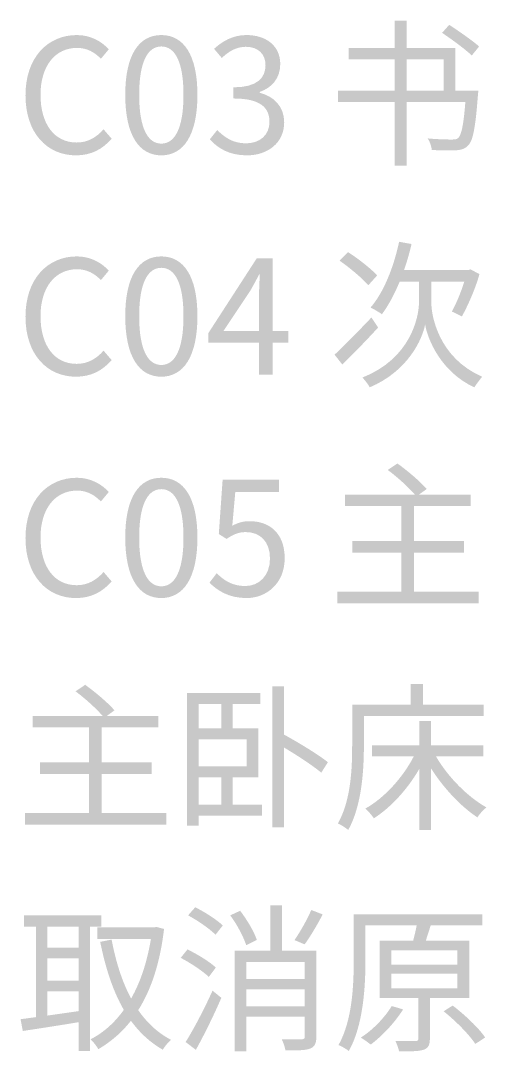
# Model space of a CAD drawing. Header units: millimetres. Extents: x -4600 to 229000, y -4300 to 19460.
# Drawn here: x 98208 to 99051, y 12572 to 14435 of the extents above; entities that cross this region are included whole.
import ezdxf

# ---------------------------------------------------------------- set-up
doc = ezdxf.new("R2010")
doc.units = ezdxf.units.MM
doc.header["$LTSCALE"] = 100
doc.layers.add('A-NOTE', color=7, linetype='Continuous', lineweight=18)

# ---------------------------------------------------------------- blocks, each defined once
blk = doc.blocks.new('A03_SHEET')
at = {"layer": 'A-NOTE'}
h = blk.add_hatch(color=256, dxfattribs=at)
edge = h.paths.add_edge_path()
edge.add_line((18801.1, 14385.5), (18801.1, 14364.6))
edge.add_line((18801.1, 14364.6), (18884.7, 14364.6))
edge.add_line((18884.7, 14364.6), (18884.7, 14308.2))
edge.add_line((18884.7, 14308.2), (18782.2, 14308.2))
edge.add_line((18782.2, 14308.2), (18782.2, 14287.5))
edge.add_line((18782.2, 14287.5), (18884.7, 14287.5))
edge.add_line((18884.7, 14287.5), (18884.7, 14172.4))
edge.add_line((18884.7, 14172.4), (18906.5, 14172.4))
edge.add_line((18906.5, 14172.4), (18906.5, 14287.5))
edge.add_line((18906.5, 14287.5), (19012.5, 14287.5))
edge.add_spline(control_points=[(19012.5, 14287.5), (19009.3, 14246), (19005.3, 14227.9), (18999.6, 14222.8), (18996.7, 14220.2), (18993.6, 14219.9), (18987.6, 14219.9), (18981, 14219.9), (18962.4, 14220.2), (18944.3, 14221.9)], knot_values=[0, 0, 0, 0, 1, 1, 1, 2, 2, 2, 3, 3, 3, 3], degree=3, periodic=0)
edge.add_spline(control_points=[(18944.3, 14221.9), (18948.3, 14215.9), (18951.2, 14207.3), (18951.8, 14201)], knot_values=[0, 0, 0, 0, 1, 1, 1, 1], degree=3, periodic=0)
edge.add_spline(control_points=[(18951.8, 14201), (18969.2, 14200.2), (18986.4, 14199.9), (18995.3, 14200.4)], knot_values=[0, 0, 0, 0, 1, 1, 1, 1], degree=3, periodic=0)
edge.add_spline(control_points=[(18995.3, 14200.4), (19005.3, 14201.3), (19011.9, 14203), (19017.7, 14209.3)], knot_values=[0, 0, 0, 0, 1, 1, 1, 1], degree=3, periodic=0)
edge.add_spline(control_points=[(19017.7, 14209.3), (19026.2, 14217.6), (19030.8, 14240.8), (19035.1, 14298.4)], knot_values=[0, 0, 0, 0, 1, 1, 1, 1], degree=3, periodic=0)
edge.add_spline(control_points=[(19035.1, 14298.4), (19035.4, 14301.6), (19036, 14308.2), (19036, 14308.2)], knot_values=[0, 0, 0, 0, 1, 1, 1, 1], degree=3, periodic=0)
edge.add_line((19036, 14308.2), (18994.2, 14308.2))
edge.add_line((18994.2, 14308.2), (18994.2, 14385.5))
edge.add_line((18994.2, 14385.5), (18906.5, 14385.5))
edge.add_line((18906.5, 14385.5), (18906.5, 14434.8))
edge.add_line((18906.5, 14434.8), (18884.7, 14434.8))
edge.add_line((18884.7, 14434.8), (18884.7, 14385.5))
edge.add_line((18884.7, 14385.5), (18801.1, 14385.5))
h.paths.add_polyline_path([(18906.5, 14308.2), (18906.5, 14364.6), (18973, 14364.6), (18973, 14308.2), (18906.5, 14308.2)], flags=0)
edge = h.paths.add_edge_path(flags=0)
edge.add_spline(control_points=[(18970.4, 14412.7), (18988.7, 14400.4), (19012.5, 14382.9), (19024.2, 14371.8)], knot_values=[0, 0, 0, 0, 1, 1, 1, 1], degree=3, periodic=0)
edge.add_line((19024.2, 14371.8), (19037.4, 14388.1))
edge.add_spline(control_points=[(19037.4, 14388.1), (19025.4, 14398.7), (19001, 14415.6), (18983.3, 14427.1)], knot_values=[0, 0, 0, 0, 1, 1, 1, 1], degree=3, periodic=0)
edge.add_line((18983.3, 14427.1), (18970.4, 14412.7))
h = blk.add_hatch(color=256, dxfattribs=at)
edge = h.paths.add_edge_path()
edge.add_spline(control_points=[(18308, 14191.3), (18335.2, 14191.3), (18355.9, 14202.2), (18372.5, 14221.4)], knot_values=[0, 0, 0, 0, 1, 1, 1, 1], degree=3, periodic=0)
edge.add_line((18372.5, 14221.4), (18357.9, 14238.3))
edge.add_spline(control_points=[(18357.9, 14238.3), (18344.4, 14223.4), (18329.2, 14214.5), (18309.2, 14214.5), (18269, 14214.5), (18243.8, 14247.7), (18243.8, 14300.7), (18243.8, 14353.1), (18270.5, 14385.5), (18310, 14385.5), (18328.1, 14385.5), (18341.8, 14377.5), (18353, 14365.8)], knot_values=[0, 0, 0, 0, 1, 1, 1, 2, 2, 2, 3, 3, 3, 4, 4, 4, 4], degree=3, periodic=0)
edge.add_line((18353, 14365.8), (18367.3, 14382.9))
edge.add_spline(control_points=[(18367.3, 14382.9), (18355.3, 14396.4), (18335.2, 14408.7), (18309.7, 14408.7), (18256.4, 14408.7), (18216.6, 14367.8), (18216.6, 14299.9), (18216.6, 14231.7), (18255.6, 14191.3), (18308, 14191.3)], knot_values=[0, 0, 0, 0, 1, 1, 1, 2, 2, 2, 3, 3, 3, 3], degree=3, periodic=0)
h = blk.add_hatch(color=256, dxfattribs=at)
edge = h.paths.add_edge_path()
edge.add_spline(control_points=[(18462.4, 14191.3), (18502.3, 14191.3), (18527.7, 14227.4), (18527.7, 14300.7), (18527.7, 14373.5), (18502.3, 14408.7), (18462.4, 14408.7), (18422.3, 14408.7), (18397.1, 14373.5), (18397.1, 14300.7), (18397.1, 14227.4), (18422.3, 14191.3), (18462.4, 14191.3)], knot_values=[0, 0, 0, 0, 1, 1, 1, 2, 2, 2, 3, 3, 3, 4, 4, 4, 4], degree=3, periodic=0)
edge = h.paths.add_edge_path(flags=0)
edge.add_spline(control_points=[(18462.4, 14212.5), (18438.6, 14212.5), (18422.3, 14239.1), (18422.3, 14300.7), (18422.3, 14362), (18438.6, 14388.1), (18462.4, 14388.1), (18486.2, 14388.1), (18502.5, 14362), (18502.5, 14300.7), (18502.5, 14239.1), (18486.2, 14212.5), (18462.4, 14212.5)], knot_values=[0, 0, 0, 0, 1, 1, 1, 2, 2, 2, 3, 3, 3, 4, 4, 4, 4], degree=3, periodic=0)
h = blk.add_hatch(color=256, dxfattribs=at)
edge = h.paths.add_edge_path()
edge.add_spline(control_points=[(18617.1, 14191.3), (18654.7, 14191.3), (18684.7, 14213.6), (18684.7, 14251.2), (18684.7, 14280.1), (18665, 14298.4), (18640.3, 14304.4)], knot_values=[0, 0, 0, 0, 1, 1, 1, 2, 2, 2, 2], degree=3, periodic=0)
edge.add_line((18640.3, 14304.4), (18640.3, 14305.9))
edge.add_spline(control_points=[(18640.3, 14305.9), (18662.7, 14313.6), (18677.6, 14330.8), (18677.6, 14356.3), (18677.6, 14389.5), (18651.8, 14408.7), (18616.3, 14408.7), (18592.2, 14408.7), (18573.6, 14398.1), (18557.8, 14383.8)], knot_values=[0, 0, 0, 0, 1, 1, 1, 2, 2, 2, 3, 3, 3, 3], degree=3, periodic=0)
edge.add_line((18557.8, 14383.8), (18571.9, 14367.2))
edge.add_spline(control_points=[(18571.9, 14367.2), (18583.9, 14379.2), (18598.5, 14387.5), (18615.4, 14387.5), (18637.5, 14387.5), (18650.9, 14374.3), (18650.9, 14354.3), (18650.9, 14331.7), (18636.3, 14314.2), (18592.8, 14314.2)], knot_values=[0, 0, 0, 0, 1, 1, 1, 2, 2, 2, 3, 3, 3, 3], degree=3, periodic=0)
edge.add_line((18592.8, 14314.2), (18592.8, 14294.1))
edge.add_spline(control_points=[(18592.8, 14294.1), (18641.5, 14294.1), (18658.1, 14277.5), (18658.1, 14252), (18658.1, 14227.9), (18640.6, 14213), (18615.4, 14213), (18591.6, 14213), (18575.9, 14224.5), (18563.6, 14237.1)], knot_values=[0, 0, 0, 0, 1, 1, 1, 2, 2, 2, 3, 3, 3, 3], degree=3, periodic=0)
edge.add_line((18563.6, 14237.1), (18550.1, 14220.2))
edge.add_spline(control_points=[(18550.1, 14220.2), (18563.8, 14205), (18584.5, 14191.3), (18617.1, 14191.3)], knot_values=[0, 0, 0, 0, 1, 1, 1, 1], degree=3, periodic=0)
h = blk.add_hatch(color=256, dxfattribs=at)
edge = h.paths.add_edge_path()
edge.add_spline(control_points=[(18892.7, 14035.1), (18882.7, 13989.2), (18865.2, 13944.3), (18840.9, 13916.2)], knot_values=[0, 0, 0, 0, 1, 1, 1, 1], degree=3, periodic=0)
edge.add_spline(control_points=[(18840.9, 13916.2), (18846.6, 13913.6), (18856.9, 13907.6), (18861.5, 13904.2)], knot_values=[0, 0, 0, 0, 1, 1, 1, 1], degree=3, periodic=0)
edge.add_spline(control_points=[(18861.5, 13904.2), (18873.5, 13920.2), (18884.1, 13940.3), (18893.6, 13962.9)], knot_values=[0, 0, 0, 0, 1, 1, 1, 1], degree=3, periodic=0)
edge.add_line((18893.6, 13962.9), (18928.6, 13962.9))
edge.add_line((18928.6, 13962.9), (18928.6, 13926.2))
edge.add_spline(control_points=[(18928.6, 13926.2), (18928.6, 13899.3), (18913.7, 13824.2), (18826.3, 13789.8)], knot_values=[0, 0, 0, 0, 1, 1, 1, 1], degree=3, periodic=0)
edge.add_spline(control_points=[(18826.3, 13789.8), (18830.3, 13785.5), (18836.9, 13777), (18839.5, 13772.1)], knot_values=[0, 0, 0, 0, 1, 1, 1, 1], degree=3, periodic=0)
edge.add_spline(control_points=[(18839.5, 13772.1), (18908.5, 13801.3), (18934.9, 13858.9), (18939.7, 13885.8)], knot_values=[0, 0, 0, 0, 1, 1, 1, 1], degree=3, periodic=0)
edge.add_spline(control_points=[(18939.7, 13885.8), (18944, 13859.2), (18968.4, 13799.6), (19028.8, 13772.1)], knot_values=[0, 0, 0, 0, 1, 1, 1, 1], degree=3, periodic=0)
edge.add_spline(control_points=[(19028.8, 13772.1), (19032, 13777.2), (19038.6, 13786.1), (19042.9, 13791.3)], knot_values=[0, 0, 0, 0, 1, 1, 1, 1], degree=3, periodic=0)
edge.add_spline(control_points=[(19042.9, 13791.3), (18964.7, 13825.1), (18950.6, 13901), (18950.9, 13926.2)], knot_values=[0, 0, 0, 0, 1, 1, 1, 1], degree=3, periodic=0)
edge.add_line((18950.9, 13926.2), (18950.9, 13962.9))
edge.add_line((18950.9, 13962.9), (19010.5, 13962.9))
edge.add_spline(control_points=[(19010.5, 13962.9), (19004.5, 13943.7), (18995.6, 13922.5), (18988.1, 13909)], knot_values=[0, 0, 0, 0, 1, 1, 1, 1], degree=3, periodic=0)
edge.add_spline(control_points=[(18988.1, 13909), (18993.3, 13907), (19001.6, 13902.4), (19006.2, 13900.1)], knot_values=[0, 0, 0, 0, 1, 1, 1, 1], degree=3, periodic=0)
edge.add_spline(control_points=[(19006.2, 13900.1), (19016.8, 13919.3), (19030.3, 13949.1), (19038, 13976.6)], knot_values=[0, 0, 0, 0, 1, 1, 1, 1], degree=3, periodic=0)
edge.add_line((19038, 13976.6), (19022.2, 13985.2))
edge.add_line((19022.2, 13985.2), (19017.9, 13984.1))
edge.add_line((19017.9, 13984.1), (18901.6, 13984.1))
edge.add_spline(control_points=[(18901.6, 13984.1), (18906.8, 13999), (18911.4, 14015), (18915.1, 14031.1)], knot_values=[0, 0, 0, 0, 1, 1, 1, 1], degree=3, periodic=0)
edge.add_line((18915.1, 14031.1), (18892.7, 14035.1))
h = blk.add_hatch(color=256, dxfattribs=at)
edge = h.paths.add_edge_path()
edge.add_spline(control_points=[(18308, 13791.3), (18335.2, 13791.3), (18355.9, 13802.2), (18372.5, 13821.4)], knot_values=[0, 0, 0, 0, 1, 1, 1, 1], degree=3, periodic=0)
edge.add_line((18372.5, 13821.4), (18357.9, 13838.3))
edge.add_spline(control_points=[(18357.9, 13838.3), (18344.4, 13823.4), (18329.2, 13814.5), (18309.2, 13814.5), (18269, 13814.5), (18243.8, 13847.7), (18243.8, 13900.7), (18243.8, 13953.1), (18270.5, 13985.5), (18310, 13985.5), (18328.1, 13985.5), (18341.8, 13977.5), (18353, 13965.8)], knot_values=[0, 0, 0, 0, 1, 1, 1, 2, 2, 2, 3, 3, 3, 4, 4, 4, 4], degree=3, periodic=0)
edge.add_line((18353, 13965.8), (18367.3, 13982.9))
edge.add_spline(control_points=[(18367.3, 13982.9), (18355.3, 13996.4), (18335.2, 14008.7), (18309.7, 14008.7), (18256.4, 14008.7), (18216.6, 13967.8), (18216.6, 13899.9), (18216.6, 13831.7), (18255.6, 13791.3), (18308, 13791.3)], knot_values=[0, 0, 0, 0, 1, 1, 1, 2, 2, 2, 3, 3, 3, 3], degree=3, periodic=0)
h = blk.add_hatch(color=256, dxfattribs=at)
edge = h.paths.add_edge_path()
edge.add_spline(control_points=[(18462.4, 13791.3), (18502.3, 13791.3), (18527.7, 13827.4), (18527.7, 13900.7), (18527.7, 13973.5), (18502.3, 14008.7), (18462.4, 14008.7), (18422.3, 14008.7), (18397.1, 13973.5), (18397.1, 13900.7), (18397.1, 13827.4), (18422.3, 13791.3), (18462.4, 13791.3)], knot_values=[0, 0, 0, 0, 1, 1, 1, 2, 2, 2, 3, 3, 3, 4, 4, 4, 4], degree=3, periodic=0)
edge = h.paths.add_edge_path(flags=0)
edge.add_spline(control_points=[(18462.4, 13812.5), (18438.6, 13812.5), (18422.3, 13839.1), (18422.3, 13900.7), (18422.3, 13962), (18438.6, 13988.1), (18462.4, 13988.1), (18486.2, 13988.1), (18502.5, 13962), (18502.5, 13900.7), (18502.5, 13839.1), (18486.2, 13812.5), (18462.4, 13812.5)], knot_values=[0, 0, 0, 0, 1, 1, 1, 2, 2, 2, 3, 3, 3, 4, 4, 4, 4], degree=3, periodic=0)
h = blk.add_hatch(color=256, dxfattribs=at)
edge = h.paths.add_edge_path()
edge.add_spline(control_points=[(18785, 14001), (18803.4, 13988.1), (18826, 13969.2), (18836.9, 13956.6)], knot_values=[0, 0, 0, 0, 1, 1, 1, 1], degree=3, periodic=0)
edge.add_line((18836.9, 13956.6), (18852.9, 13974.3))
edge.add_spline(control_points=[(18852.9, 13974.3), (18841.7, 13986.7), (18818.5, 14004.7), (18800.2, 14016.5)], knot_values=[0, 0, 0, 0, 1, 1, 1, 1], degree=3, periodic=0)
edge.add_line((18800.2, 14016.5), (18785, 14001))
h = blk.add_hatch(color=256, dxfattribs=at)
h.paths.add_polyline_path([(18639.2, 13795), (18663.8, 13795), (18663.8, 13852.9), (18691.9, 13852.9), (18691.9, 13873.8), (18663.8, 13873.8), (18663.8, 14005), (18634.9, 14005), (18547.5, 13870.1), (18547.5, 13852.9), (18639.2, 13852.9), (18639.2, 13795)])
edge = h.paths.add_edge_path(flags=0)
edge.add_line((18639.2, 13873.8), (18574.7, 13873.8))
edge.add_line((18574.7, 13873.8), (18622.6, 13945.4))
edge.add_spline(control_points=[(18622.6, 13945.4), (18628.6, 13955.7), (18634.3, 13966.3), (18639.5, 13976.4)], knot_values=[0, 0, 0, 0, 1, 1, 1, 1], degree=3, periodic=0)
edge.add_line((18639.5, 13976.4), (18640.6, 13976.4))
edge.add_spline(control_points=[(18640.6, 13976.4), (18640.1, 13965.8), (18639.2, 13948.6), (18639.2, 13938.2)], knot_values=[0, 0, 0, 0, 1, 1, 1, 1], degree=3, periodic=0)
edge.add_line((18639.2, 13938.2), (18639.2, 13873.8))
h = blk.add_hatch(color=256, dxfattribs=at)
edge = h.paths.add_edge_path()
edge.add_line((18775.9, 13831.1), (18789.9, 13813.3))
edge.add_spline(control_points=[(18789.9, 13813.3), (18809.1, 13832), (18833.4, 13856.9), (18854.6, 13880.1)], knot_values=[0, 0, 0, 0, 1, 1, 1, 1], degree=3, periodic=0)
edge.add_line((18854.6, 13880.1), (18842.6, 13898.4))
edge.add_spline(control_points=[(18842.6, 13898.4), (18818.5, 13872.9), (18792.5, 13846.9), (18775.9, 13831.1)], knot_values=[0, 0, 0, 0, 1, 1, 1, 1], degree=3, periodic=0)
h = blk.add_hatch(color=256, dxfattribs=at)
edge = h.paths.add_edge_path()
edge.add_spline(control_points=[(18872.1, 13622.8), (18889.6, 13609.9), (18909.6, 13591.5), (18921.1, 13578.4)], knot_values=[0, 0, 0, 0, 1, 1, 1, 1], degree=3, periodic=0)
edge.add_line((18921.1, 13578.4), (18794.5, 13578.4))
edge.add_line((18794.5, 13578.4), (18794.5, 13557.4))
edge.add_line((18794.5, 13557.4), (18896.5, 13557.4))
edge.add_line((18896.5, 13557.4), (18896.5, 13494.4))
edge.add_line((18896.5, 13494.4), (18807.7, 13494.4))
edge.add_line((18807.7, 13494.4), (18807.7, 13473.5))
edge.add_line((18807.7, 13473.5), (18896.5, 13473.5))
edge.add_line((18896.5, 13473.5), (18896.5, 13402.7))
edge.add_line((18896.5, 13402.7), (18781, 13402.7))
edge.add_line((18781, 13402.7), (18781, 13381.8))
edge.add_line((18781, 13381.8), (19036.6, 13381.8))
edge.add_line((19036.6, 13381.8), (19036.6, 13402.7))
edge.add_line((19036.6, 13402.7), (18919.7, 13402.7))
edge.add_line((18919.7, 13402.7), (18919.7, 13473.5))
edge.add_line((18919.7, 13473.5), (19010.2, 13473.5))
edge.add_line((19010.2, 13473.5), (19010.2, 13494.4))
edge.add_line((19010.2, 13494.4), (18919.7, 13494.4))
edge.add_line((18919.7, 13494.4), (18919.7, 13557.4))
edge.add_line((18919.7, 13557.4), (19022, 13557.4))
edge.add_line((19022, 13557.4), (19022, 13578.4))
edge.add_line((19022, 13578.4), (18928.8, 13578.4))
edge.add_line((18928.8, 13578.4), (18942.6, 13588.4))
edge.add_spline(control_points=[(18942.6, 13588.4), (18931.1, 13601.8), (18907.9, 13621.3), (18889.6, 13634.5)], knot_values=[0, 0, 0, 0, 1, 1, 1, 1], degree=3, periodic=0)
edge.add_line((18889.6, 13634.5), (18872.1, 13622.8))
h = blk.add_hatch(color=256, dxfattribs=at)
edge = h.paths.add_edge_path()
edge.add_spline(control_points=[(18308, 13391.3), (18335.2, 13391.3), (18355.9, 13402.2), (18372.5, 13421.4)], knot_values=[0, 0, 0, 0, 1, 1, 1, 1], degree=3, periodic=0)
edge.add_line((18372.5, 13421.4), (18357.9, 13438.3))
edge.add_spline(control_points=[(18357.9, 13438.3), (18344.4, 13423.4), (18329.2, 13414.5), (18309.2, 13414.5), (18269, 13414.5), (18243.8, 13447.7), (18243.8, 13500.7), (18243.8, 13553.1), (18270.5, 13585.5), (18310, 13585.5), (18328.1, 13585.5), (18341.8, 13577.5), (18353, 13565.8)], knot_values=[0, 0, 0, 0, 1, 1, 1, 2, 2, 2, 3, 3, 3, 4, 4, 4, 4], degree=3, periodic=0)
edge.add_line((18353, 13565.8), (18367.3, 13582.9))
edge.add_spline(control_points=[(18367.3, 13582.9), (18355.3, 13596.4), (18335.2, 13608.7), (18309.7, 13608.7), (18256.4, 13608.7), (18216.6, 13567.8), (18216.6, 13499.9), (18216.6, 13431.7), (18255.6, 13391.3), (18308, 13391.3)], knot_values=[0, 0, 0, 0, 1, 1, 1, 2, 2, 2, 3, 3, 3, 3], degree=3, periodic=0)
h = blk.add_hatch(color=256, dxfattribs=at)
edge = h.paths.add_edge_path()
edge.add_spline(control_points=[(18462.4, 13391.3), (18502.3, 13391.3), (18527.7, 13427.4), (18527.7, 13500.7), (18527.7, 13573.5), (18502.3, 13608.7), (18462.4, 13608.7), (18422.3, 13608.7), (18397.1, 13573.5), (18397.1, 13500.7), (18397.1, 13427.4), (18422.3, 13391.3), (18462.4, 13391.3)], knot_values=[0, 0, 0, 0, 1, 1, 1, 2, 2, 2, 3, 3, 3, 4, 4, 4, 4], degree=3, periodic=0)
edge = h.paths.add_edge_path(flags=0)
edge.add_spline(control_points=[(18462.4, 13412.5), (18438.6, 13412.5), (18422.3, 13439.1), (18422.3, 13500.7), (18422.3, 13562), (18438.6, 13588.1), (18462.4, 13588.1), (18486.2, 13588.1), (18502.5, 13562), (18502.5, 13500.7), (18502.5, 13439.1), (18486.2, 13412.5), (18462.4, 13412.5)], knot_values=[0, 0, 0, 0, 1, 1, 1, 2, 2, 2, 3, 3, 3, 4, 4, 4, 4], degree=3, periodic=0)
h = blk.add_hatch(color=256, dxfattribs=at)
edge = h.paths.add_edge_path()
edge.add_spline(control_points=[(18616.8, 13391.3), (18652.1, 13391.3), (18685.6, 13417.3), (18685.6, 13463.2), (18685.6, 13509.6), (18657, 13530.2), (18622.3, 13530.2), (18609.7, 13530.2), (18600.2, 13527.1), (18590.8, 13521.9)], knot_values=[0, 0, 0, 0, 1, 1, 1, 2, 2, 2, 3, 3, 3, 3], degree=3, periodic=0)
edge.add_line((18590.8, 13521.9), (18596.2, 13582.7))
edge.add_line((18596.2, 13582.7), (18675.3, 13582.7))
edge.add_line((18675.3, 13582.7), (18675.3, 13605))
edge.add_line((18675.3, 13605), (18573.3, 13605))
edge.add_line((18573.3, 13605), (18566.4, 13507))
edge.add_line((18566.4, 13507), (18580.5, 13498.1))
edge.add_spline(control_points=[(18580.5, 13498.1), (18592.5, 13506.2), (18601.4, 13510.5), (18615.4, 13510.5), (18641.8, 13510.5), (18659, 13492.7), (18659, 13462.6), (18659, 13432), (18639.2, 13413), (18614.3, 13413), (18589.9, 13413), (18574.4, 13424.2), (18562.7, 13436.3)], knot_values=[0, 0, 0, 0, 1, 1, 1, 2, 2, 2, 3, 3, 3, 4, 4, 4, 4], degree=3, periodic=0)
edge.add_line((18562.7, 13436.3), (18549.5, 13419.1))
edge.add_spline(control_points=[(18549.5, 13419.1), (18563.8, 13405), (18583.9, 13391.3), (18616.8, 13391.3)], knot_values=[0, 0, 0, 0, 1, 1, 1, 1], degree=3, periodic=0)
h = blk.add_hatch(color=256, dxfattribs=at)
edge = h.paths.add_edge_path()
edge.add_spline(control_points=[(18307.1, 13222.8), (18324.6, 13209.9), (18344.7, 13191.5), (18356.1, 13178.4)], knot_values=[0, 0, 0, 0, 1, 1, 1, 1], degree=3, periodic=0)
edge.add_line((18356.1, 13178.4), (18229.5, 13178.4))
edge.add_line((18229.5, 13178.4), (18229.5, 13157.4))
edge.add_line((18229.5, 13157.4), (18331.5, 13157.4))
edge.add_line((18331.5, 13157.4), (18331.5, 13094.4))
edge.add_line((18331.5, 13094.4), (18242.7, 13094.4))
edge.add_line((18242.7, 13094.4), (18242.7, 13073.5))
edge.add_line((18242.7, 13073.5), (18331.5, 13073.5))
edge.add_line((18331.5, 13073.5), (18331.5, 13002.7))
edge.add_line((18331.5, 13002.7), (18216, 13002.7))
edge.add_line((18216, 13002.7), (18216, 12981.8))
edge.add_line((18216, 12981.8), (18471.6, 12981.8))
edge.add_line((18471.6, 12981.8), (18471.6, 13002.7))
edge.add_line((18471.6, 13002.7), (18354.7, 13002.7))
edge.add_line((18354.7, 13002.7), (18354.7, 13073.5))
edge.add_line((18354.7, 13073.5), (18445.2, 13073.5))
edge.add_line((18445.2, 13073.5), (18445.2, 13094.4))
edge.add_line((18445.2, 13094.4), (18354.7, 13094.4))
edge.add_line((18354.7, 13094.4), (18354.7, 13157.4))
edge.add_line((18354.7, 13157.4), (18457, 13157.4))
edge.add_line((18457, 13157.4), (18457, 13178.4))
edge.add_line((18457, 13178.4), (18363.9, 13178.4))
edge.add_line((18363.9, 13178.4), (18377.6, 13188.4))
edge.add_spline(control_points=[(18377.6, 13188.4), (18366.2, 13201.8), (18343, 13221.3), (18324.6, 13234.5)], knot_values=[0, 0, 0, 0, 1, 1, 1, 1], degree=3, periodic=0)
edge.add_line((18324.6, 13234.5), (18307.1, 13222.8))
h = blk.add_hatch(color=256, dxfattribs=at)
edge = h.paths.add_edge_path()
edge.add_line((18663.3, 13231.6), (18663.3, 12977.2))
edge.add_line((18663.3, 12977.2), (18684.5, 12977.2))
edge.add_line((18684.5, 12977.2), (18684.5, 13121.1))
edge.add_spline(control_points=[(18684.5, 13121.1), (18709.7, 13106.2), (18736.9, 13088.1), (18751.8, 13075.8)], knot_values=[0, 0, 0, 0, 1, 1, 1, 1], degree=3, periodic=0)
edge.add_line((18751.8, 13075.8), (18763.8, 13094.7))
edge.add_spline(control_points=[(18763.8, 13094.7), (18746.3, 13108.5), (18712, 13129.4), (18684.5, 13144.5)], knot_values=[0, 0, 0, 0, 1, 1, 1, 1], degree=3, periodic=0)
edge.add_line((18684.5, 13144.5), (18684.5, 13231.6))
edge.add_line((18684.5, 13231.6), (18663.3, 13231.6))
h = blk.add_hatch(color=256, dxfattribs=at)
edge = h.paths.add_edge_path()
edge.add_line((18807.7, 13198.4), (18807.7, 13124.2))
edge.add_spline(control_points=[(18807.7, 13124.2), (18807.7, 13083.2), (18805.4, 13025.1), (18781.9, 12984.1)], knot_values=[0, 0, 0, 0, 1, 1, 1, 1], degree=3, periodic=0)
edge.add_spline(control_points=[(18781.9, 12984.1), (18787, 12981.8), (18796.5, 12975.8), (18800.5, 12972.1)], knot_values=[0, 0, 0, 0, 1, 1, 1, 1], degree=3, periodic=0)
edge.add_spline(control_points=[(18800.5, 12972.1), (18825.1, 13015.6), (18828.9, 13080.4), (18828.9, 13124.2)], knot_values=[0, 0, 0, 0, 1, 1, 1, 1], degree=3, periodic=0)
edge.add_line((18828.9, 13124.2), (18828.9, 13178.1))
edge.add_line((18828.9, 13178.1), (19045.7, 13178.1))
edge.add_line((19045.7, 13178.1), (19045.7, 13198.4))
edge.add_line((19045.7, 13198.4), (18935.7, 13198.4))
edge.add_line((18935.7, 13198.4), (18935.7, 13235.7))
edge.add_line((18935.7, 13235.7), (18913.7, 13235.7))
edge.add_line((18913.7, 13235.7), (18913.7, 13198.4))
edge.add_line((18913.7, 13198.4), (18807.7, 13198.4))
edge = h.paths.add_edge_path(flags=0)
edge.add_line((18929.1, 13168.9), (18929.1, 13125.4))
edge.add_line((18929.1, 13125.4), (18843.8, 13125.4))
edge.add_line((18843.8, 13125.4), (18843.8, 13105))
edge.add_line((18843.8, 13105), (18919.1, 13105))
edge.add_spline(control_points=[(18919.1, 13105), (18899.3, 13066.6), (18865.2, 13029.4), (18831.4, 13010.8)], knot_values=[0, 0, 0, 0, 1, 1, 1, 1], degree=3, periodic=0)
edge.add_spline(control_points=[(18831.4, 13010.8), (18836.3, 13006.7), (18843.5, 12998.7), (18846.9, 12993.3)], knot_values=[0, 0, 0, 0, 1, 1, 1, 1], degree=3, periodic=0)
edge.add_spline(control_points=[(18846.9, 12993.3), (18877.3, 13012.5), (18907.6, 13045.4), (18929.1, 13082.4)], knot_values=[0, 0, 0, 0, 1, 1, 1, 1], degree=3, periodic=0)
edge.add_line((18929.1, 13082.4), (18929.1, 12972.1))
edge.add_line((18929.1, 12972.1), (18950.3, 12972.1))
edge.add_line((18950.3, 12972.1), (18950.3, 13083.8))
edge.add_spline(control_points=[(18950.3, 13083.8), (18973, 13047.7), (19004.8, 13014.2), (19034.3, 12995)], knot_values=[0, 0, 0, 0, 1, 1, 1, 1], degree=3, periodic=0)
edge.add_spline(control_points=[(19034.3, 12995), (19038, 13001), (19045.4, 13008.8), (19050.6, 13013)], knot_values=[0, 0, 0, 0, 1, 1, 1, 1], degree=3, periodic=0)
edge.add_spline(control_points=[(19050.6, 13013), (19017.1, 13031.7), (18980.7, 13068.1), (18959.5, 13105)], knot_values=[0, 0, 0, 0, 1, 1, 1, 1], degree=3, periodic=0)
edge.add_line((18959.5, 13105), (19044.9, 13105))
edge.add_line((19044.9, 13105), (19044.9, 13125.4))
edge.add_line((19044.9, 13125.4), (18950.3, 13125.4))
edge.add_line((18950.3, 13125.4), (18950.3, 13168.9))
edge.add_line((18950.3, 13168.9), (18929.1, 13168.9))
h = blk.add_hatch(color=256, dxfattribs=at)
h.paths.add_polyline_path([(18509.1, 13219.9), (18509.1, 12979.8), (18529.8, 12979.8), (18529.8, 12997.9), (18644.4, 12997.9), (18644.4, 13017.9), (18591.4, 13017.9), (18591.4, 13067.5), (18637.8, 13067.5), (18637.8, 13156), (18591.4, 13156), (18591.4, 13199.8), (18641.8, 13199.8), (18641.8, 13219.9), (18509.1, 13219.9)])
h.paths.add_polyline_path([(18529.8, 13136), (18616.8, 13136), (18616.8, 13087.3), (18529.8, 13087.3), (18529.8, 13136)], flags=0)
h.paths.add_polyline_path([(18529.8, 13067.5), (18571, 13067.5), (18571, 13017.9), (18529.8, 13017.9), (18529.8, 13067.5)], flags=0)
h.paths.add_polyline_path([(18529.8, 13156), (18529.8, 13199.8), (18571, 13199.8), (18571, 13156), (18529.8, 13156)], flags=0)
h = blk.add_hatch(color=256, dxfattribs=at)
edge = h.paths.add_edge_path()
edge.add_line((18659.5, 12835.9), (18659.5, 12754))
edge.add_line((18659.5, 12754), (18595.1, 12754))
edge.add_line((18595.1, 12754), (18595.1, 12572.1))
edge.add_line((18595.1, 12572.1), (18616.3, 12572.1))
edge.add_line((18616.3, 12572.1), (18616.3, 12634.8))
edge.add_line((18616.3, 12634.8), (18722, 12634.8))
edge.add_line((18722, 12634.8), (18722, 12599.3))
edge.add_spline(control_points=[(18722, 12599.3), (18722, 12595.3), (18720.6, 12594.1), (18716.3, 12593.9), (18711.7, 12593.6), (18696.5, 12593.6), (18680.2, 12594.1)], knot_values=[0, 0, 0, 0, 1, 1, 1, 2, 2, 2, 2], degree=3, periodic=0)
edge.add_spline(control_points=[(18680.2, 12594.1), (18683, 12588.4), (18686.2, 12579.5), (18687, 12573.8)], knot_values=[0, 0, 0, 0, 1, 1, 1, 1], degree=3, periodic=0)
edge.add_spline(control_points=[(18687, 12573.8), (18708.8, 12573.8), (18723.1, 12573.8), (18732, 12577.2)], knot_values=[0, 0, 0, 0, 1, 1, 1, 1], degree=3, periodic=0)
edge.add_spline(control_points=[(18732, 12577.2), (18740.3, 12580.7), (18742.9, 12587.3), (18742.9, 12599)], knot_values=[0, 0, 0, 0, 1, 1, 1, 1], degree=3, periodic=0)
edge.add_line((18742.9, 12599), (18742.9, 12754))
edge.add_line((18742.9, 12754), (18681, 12754))
edge.add_line((18681, 12754), (18681, 12835.9))
edge.add_line((18681, 12835.9), (18659.5, 12835.9))
h.paths.add_polyline_path([(18616.3, 12684.4), (18722, 12684.4), (18722, 12653.2), (18616.3, 12653.2), (18616.3, 12684.4)], flags=0)
h.paths.add_polyline_path([(18616.3, 12703), (18616.3, 12733.7), (18722, 12733.7), (18722, 12703), (18616.3, 12703)], flags=0)
edge = h.paths.add_edge_path(flags=0)
edge.add_spline(control_points=[(18733.7, 12827.6), (18726.6, 12810.7), (18713.4, 12787.8), (18703.4, 12773.2)], knot_values=[0, 0, 0, 0, 1, 1, 1, 1], degree=3, periodic=0)
edge.add_line((18703.4, 12773.2), (18721.7, 12765.5))
edge.add_spline(control_points=[(18721.7, 12765.5), (18732, 12779.5), (18744.3, 12800.4), (18754.4, 12819.6)], knot_values=[0, 0, 0, 0, 1, 1, 1, 1], degree=3, periodic=0)
edge.add_line((18754.4, 12819.6), (18733.7, 12827.6))
edge = h.paths.add_edge_path(flags=0)
edge.add_spline(control_points=[(18587.1, 12817.9), (18599.4, 12801.3), (18611.4, 12778.6), (18616, 12764)], knot_values=[0, 0, 0, 0, 1, 1, 1, 1], degree=3, periodic=0)
edge.add_line((18616, 12764), (18635.2, 12773.5))
edge.add_spline(control_points=[(18635.2, 12773.5), (18630.6, 12788.1), (18617.4, 12809.9), (18605.1, 12826.2)], knot_values=[0, 0, 0, 0, 1, 1, 1, 1], degree=3, periodic=0)
edge.add_line((18605.1, 12826.2), (18587.1, 12817.9))
h = blk.add_hatch(color=256, dxfattribs=at)
edge = h.paths.add_edge_path()
edge.add_line((18207.7, 12630.2), (18211.7, 12609))
edge.add_spline(control_points=[(18211.7, 12609), (18239, 12613), (18276.2, 12618.8), (18312.6, 12624.8)], knot_values=[0, 0, 0, 0, 1, 1, 1, 1], degree=3, periodic=0)
edge.add_line((18312.6, 12624.8), (18312.6, 12572.7))
edge.add_line((18312.6, 12572.7), (18333.5, 12572.7))
edge.add_line((18333.5, 12572.7), (18333.5, 12797.6))
edge.add_line((18333.5, 12797.6), (18353.6, 12797.6))
edge.add_line((18353.6, 12797.6), (18353.6, 12817.9))
edge.add_line((18353.6, 12817.9), (18213.8, 12817.9))
edge.add_line((18213.8, 12817.9), (18213.8, 12797.6))
edge.add_line((18213.8, 12797.6), (18235.8, 12797.6))
edge.add_line((18235.8, 12797.6), (18235.8, 12634))
edge.add_line((18235.8, 12634), (18207.7, 12630.2))
h.paths.add_polyline_path([(18256.4, 12680.4), (18312.6, 12680.4), (18312.6, 12644.8), (18256.4, 12636.8), (18256.4, 12680.4)], flags=0)
h.paths.add_polyline_path([(18256.4, 12740), (18312.6, 12740), (18312.6, 12699.9), (18256.4, 12699.9), (18256.4, 12740)], flags=0)
h.paths.add_polyline_path([(18256.4, 12797.6), (18312.6, 12797.6), (18312.6, 12759.4), (18256.4, 12759.4), (18256.4, 12797.6)], flags=0)
h = blk.add_hatch(color=256, dxfattribs=at)
edge = h.paths.add_edge_path()
edge.add_spline(control_points=[(18510.8, 12817.9), (18528.6, 12808.4), (18550.1, 12793.5), (18560.4, 12782.9)], knot_values=[0, 0, 0, 0, 1, 1, 1, 1], degree=3, periodic=0)
edge.add_line((18560.4, 12782.9), (18573.6, 12799.6))
edge.add_spline(control_points=[(18573.6, 12799.6), (18563, 12809.9), (18541.2, 12823.9), (18523.7, 12832.5)], knot_values=[0, 0, 0, 0, 1, 1, 1, 1], degree=3, periodic=0)
edge.add_line((18523.7, 12832.5), (18510.8, 12817.9))
h = blk.add_hatch(color=256, dxfattribs=at)
edge = h.paths.add_edge_path()
edge.add_line((18857.5, 12772.1), (18857.5, 12668.6))
edge.add_line((18857.5, 12668.6), (18927.4, 12668.6))
edge.add_line((18927.4, 12668.6), (18927.4, 12595.6))
edge.add_spline(control_points=[(18927.4, 12595.6), (18927.4, 12592.1), (18926.3, 12591), (18922, 12590.7)], knot_values=[0, 0, 0, 0, 1, 1, 1, 1], degree=3, periodic=0)
edge.add_spline(control_points=[(18922, 12590.7), (18917.7, 12590.7), (18902.8, 12590.7), (18885.9, 12591)], knot_values=[0, 0, 0, 0, 1, 1, 1, 1], degree=3, periodic=0)
edge.add_spline(control_points=[(18885.9, 12591), (18888.7, 12585.5), (18891.6, 12577.5), (18892.5, 12572.1)], knot_values=[0, 0, 0, 0, 1, 1, 1, 1], degree=3, periodic=0)
edge.add_spline(control_points=[(18892.5, 12572.1), (18914.8, 12572.1), (18928.8, 12572.1), (18937.4, 12575.2), (18946, 12578.4), (18948.3, 12584.1), (18948.3, 12595.3)], knot_values=[0, 0, 0, 0, 1, 1, 1, 2, 2, 2, 2], degree=3, periodic=0)
edge.add_line((18948.3, 12595.3), (18948.3, 12668.6))
edge.add_line((18948.3, 12668.6), (19019.7, 12668.6))
edge.add_line((19019.7, 12668.6), (19019.7, 12772.1))
edge.add_line((19019.7, 12772.1), (18940.9, 12772.1))
edge.add_spline(control_points=[(18940.9, 12772.1), (18943.7, 12780.6), (18946.9, 12790.4), (18949.8, 12799.8)], knot_values=[0, 0, 0, 0, 1, 1, 1, 1], degree=3, periodic=0)
edge.add_line((18949.8, 12799.8), (19043.2, 12799.8))
edge.add_line((19043.2, 12799.8), (19043.2, 12819.9))
edge.add_line((19043.2, 12819.9), (18810.5, 12819.9))
edge.add_line((18810.5, 12819.9), (18810.5, 12736.8))
edge.add_spline(control_points=[(18810.5, 12736.8), (18810.5, 12691.8), (18808.2, 12628.5), (18783, 12583.5)], knot_values=[0, 0, 0, 0, 1, 1, 1, 1], degree=3, periodic=0)
edge.add_spline(control_points=[(18783, 12583.5), (18788.2, 12581.5), (18797.6, 12576.1), (18801.6, 12572.7)], knot_values=[0, 0, 0, 0, 1, 1, 1, 1], degree=3, periodic=0)
edge.add_spline(control_points=[(18801.6, 12572.7), (18828, 12619.6), (18831.7, 12689.3), (18831.7, 12736.8)], knot_values=[0, 0, 0, 0, 1, 1, 1, 1], degree=3, periodic=0)
edge.add_line((18831.7, 12736.8), (18831.7, 12799.8))
edge.add_line((18831.7, 12799.8), (18924.5, 12799.8))
edge.add_spline(control_points=[(18924.5, 12799.8), (18922.8, 12791.5), (18920.5, 12780.9), (18918, 12772.1)], knot_values=[0, 0, 0, 0, 1, 1, 1, 1], degree=3, periodic=0)
edge.add_line((18918, 12772.1), (18857.5, 12772.1))
edge = h.paths.add_edge_path(flags=0)
edge.add_spline(control_points=[(18879.3, 12654), (18866.1, 12632.5), (18844.9, 12610.8), (18823.4, 12597)], knot_values=[0, 0, 0, 0, 1, 1, 1, 1], degree=3, periodic=0)
edge.add_spline(control_points=[(18823.4, 12597), (18828.6, 12593.9), (18837.2, 12587.8), (18841.2, 12584.4)], knot_values=[0, 0, 0, 0, 1, 1, 1, 1], degree=3, periodic=0)
edge.add_spline(control_points=[(18841.2, 12584.4), (18862.1, 12599.9), (18884.7, 12623.9), (18899.9, 12648)], knot_values=[0, 0, 0, 0, 1, 1, 1, 1], degree=3, periodic=0)
edge.add_line((18899.9, 12648), (18879.3, 12654))
edge = h.paths.add_edge_path(flags=0)
edge.add_spline(control_points=[(18973.2, 12644.6), (18994.7, 12627.4), (19019.7, 12602.4), (19030.5, 12585.5)], knot_values=[0, 0, 0, 0, 1, 1, 1, 1], degree=3, periodic=0)
edge.add_line((19030.5, 12585.5), (19048.3, 12597.3))
edge.add_spline(control_points=[(19048.3, 12597.3), (19036.6, 12614.5), (19011.4, 12638.3), (18989.6, 12654.9)], knot_values=[0, 0, 0, 0, 1, 1, 1, 1], degree=3, periodic=0)
edge.add_line((18989.6, 12654.9), (18973.2, 12644.6))
h.paths.add_polyline_path([(18878.7, 12712.5), (18997.9, 12712.5), (18997.9, 12685.8), (18878.7, 12685.8), (18878.7, 12712.5)], flags=0)
h.paths.add_polyline_path([(18878.7, 12754.9), (18997.9, 12754.9), (18997.9, 12728.8), (18878.7, 12728.8), (18878.7, 12754.9)], flags=0)
h = blk.add_hatch(color=256, dxfattribs=at)
edge = h.paths.add_edge_path()
edge.add_line((18372.5, 12774.1), (18351.8, 12770))
edge.add_spline(control_points=[(18351.8, 12770), (18361.3, 12722.8), (18374.8, 12681.2), (18394.5, 12647.1)], knot_values=[0, 0, 0, 0, 1, 1, 1, 1], degree=3, periodic=0)
edge.add_spline(control_points=[(18394.5, 12647.1), (18377.6, 12623.4), (18357, 12605.6), (18334.4, 12593.9)], knot_values=[0, 0, 0, 0, 1, 1, 1, 1], degree=3, periodic=0)
edge.add_spline(control_points=[(18334.4, 12593.9), (18339.2, 12589.6), (18345.3, 12581.5), (18348.4, 12576.1)], knot_values=[0, 0, 0, 0, 1, 1, 1, 1], degree=3, periodic=0)
edge.add_spline(control_points=[(18348.4, 12576.1), (18370.5, 12589), (18390.5, 12605.9), (18407.4, 12627.4)], knot_values=[0, 0, 0, 0, 1, 1, 1, 1], degree=3, periodic=0)
edge.add_spline(control_points=[(18407.4, 12627.4), (18423.2, 12605.9), (18442.1, 12588.1), (18465, 12575.2)], knot_values=[0, 0, 0, 0, 1, 1, 1, 1], degree=3, periodic=0)
edge.add_spline(control_points=[(18465, 12575.2), (18468.4, 12580.7), (18475, 12589), (18479.9, 12593)], knot_values=[0, 0, 0, 0, 1, 1, 1, 1], degree=3, periodic=0)
edge.add_spline(control_points=[(18479.9, 12593), (18456.1, 12605.3), (18436.6, 12623.6), (18420.6, 12646.6)], knot_values=[0, 0, 0, 0, 1, 1, 1, 1], degree=3, periodic=0)
edge.add_spline(control_points=[(18420.6, 12646.6), (18443.8, 12683.2), (18460.1, 12731.4), (18467.3, 12793.3)], knot_values=[0, 0, 0, 0, 1, 1, 1, 1], degree=3, periodic=0)
edge.add_line((18467.3, 12793.3), (18453.5, 12797))
edge.add_line((18453.5, 12797), (18449.8, 12796.1))
edge.add_line((18449.8, 12796.1), (18346.4, 12796.1))
edge.add_line((18346.4, 12796.1), (18346.4, 12775.2))
edge.add_line((18346.4, 12775.2), (18443.5, 12775.2))
edge.add_spline(control_points=[(18443.5, 12775.2), (18436.6, 12732.8), (18424.3, 12696.7), (18407.7, 12667.5)], knot_values=[0, 0, 0, 0, 1, 1, 1, 1], degree=3, periodic=0)
edge.add_spline(control_points=[(18407.7, 12667.5), (18391.4, 12698.1), (18379.9, 12734.2), (18372.5, 12774.1)], knot_values=[0, 0, 0, 0, 1, 1, 1, 1], degree=3, periodic=0)
h = blk.add_hatch(color=256, dxfattribs=at)
edge = h.paths.add_edge_path()
edge.add_spline(control_points=[(18497.4, 12741.1), (18515.4, 12731.9), (18537.5, 12717), (18548.4, 12706.7)], knot_values=[0, 0, 0, 0, 1, 1, 1, 1], degree=3, periodic=0)
edge.add_line((18548.4, 12706.7), (18561, 12723.6))
edge.add_spline(control_points=[(18561, 12723.6), (18550.1, 12733.9), (18527.7, 12747.7), (18509.7, 12756.3)], knot_values=[0, 0, 0, 0, 1, 1, 1, 1], degree=3, periodic=0)
edge.add_line((18509.7, 12756.3), (18497.4, 12741.1))
h = blk.add_hatch(color=256, dxfattribs=at)
edge = h.paths.add_edge_path()
edge.add_line((18506.3, 12589), (18524.9, 12574.9))
edge.add_spline(control_points=[(18524.9, 12574.9), (18540.1, 12602.2), (18557.8, 12638.3), (18571, 12668.9)], knot_values=[0, 0, 0, 0, 1, 1, 1, 1], degree=3, periodic=0)
edge.add_line((18571, 12668.9), (18555, 12681.8))
edge.add_spline(control_points=[(18555, 12681.8), (18540.4, 12649.1), (18520.3, 12611), (18506.3, 12589)], knot_values=[0, 0, 0, 0, 1, 1, 1, 1], degree=3, periodic=0)

msp = doc.modelspace()

# ---------------------------------------------------------------- block references
msp.add_blockref('A03_SHEET', (80000, 0))

doc.saveas('drawing.dxf')
